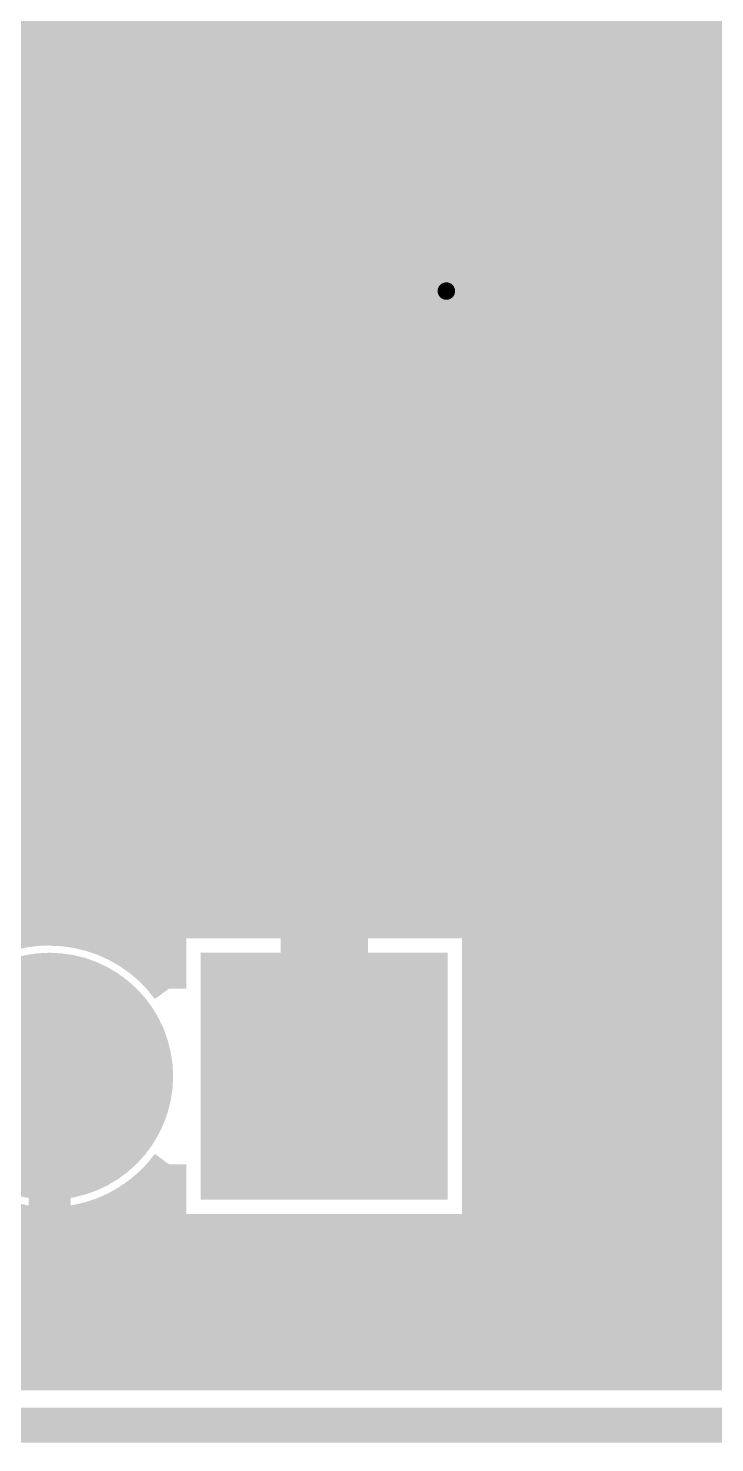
# Model space of a CAD drawing. Extents: x -7 to 100, y -42 to 30.
# Drawn here: x 12.45 to 17.45, y -0.13 to 10.17 of the extents above; entities that cross this region are included whole.
import ezdxf

# ---------------------------------------------------------------- set-up
doc = ezdxf.new("R2010")
doc.units = 0
doc.header["$MEASUREMENT"] = 0
doc.layers.get('0').update_dxf_attribs({"linetype": 'CONTINUOUS'})
for name, color, linetype in [('22-315-0_BOT', 7, 'CONTINUOUS'), ('22-315-0_DRD', 7, 'CONTINUOUS'), ('22-315-0_GND', 6, 'CONTINUOUS'), ('22-315-0_IN1', 4, 'CONTINUOUS'), ('22-315-0_SMB', 3, 'CONTINUOUS'), ('22-315-0_SMT', 5, 'CONTINUOUS'), ('22-315-0_SPT', 14, 'CONTINUOUS'), ('22-315-0_SST', 12, 'CONTINUOUS'), ('22-315-0_TOP', 11, 'CONTINUOUS'), ('THRUHOLE_TAP', 15, 'CONTINUOUS')]:
    doc.layers.add(name, color=color, linetype=linetype)

# ---------------------------------------------------------------- blocks, each defined once
blk = doc.blocks.new('ROUND_19')
at = {"const_width": 0.7493}
blk.add_lwpolyline([(-0.37465, 0, 1), (0.37465, 0, 1)], format="xyb", close=True, dxfattribs=at)
blk = doc.blocks.new('SQUARE_20')
blk.add_solid([(0.8001, 0.8001), (0.8001, -0.8001), (-0.8001, 0.8001), (-0.8001, -0.8001)])
blk = doc.blocks.new('ROUND_56')
at = {"const_width": 0.35052}
blk.add_lwpolyline([(-0.17526, 0, 1), (0.17526, 0, 1)], format="xyb", close=True, dxfattribs=at)
blk = doc.blocks.new('ROUND_67')
at = {"const_width": 0.89916}
blk.add_lwpolyline([(-0.44958, 0, 1), (0.44958, 0, 1)], format="xyb", close=True, dxfattribs=at)
blk = doc.blocks.new('SQUARE_71')
blk.add_solid([(0.89916, 0.89916), (0.89916, -0.89916), (-0.89916, 0.89916), (-0.89916, -0.89916)])
blk = doc.blocks.new('ROUND_80')
at = {"const_width": 0.0635}
blk.add_lwpolyline([(-0.03175, 0, 1), (0.03175, 0, 1)], format="xyb", close=True, dxfattribs=at)
blk = doc.blocks.new('ROUND_62')
at = {"const_width": 0.35052}
blk.add_lwpolyline([(-0.17526, 0, 1), (0.17526, 0, 1)], format="xyb", close=True, dxfattribs=at)
blk = doc.blocks.new('RECTANGLE_8')
blk.add_solid([(0.4826, 0.4064), (0.4826, -0.4064), (-0.4826, 0.4064), (-0.4826, -0.4064)])
blk = doc.blocks.new('RECTANGLE_14')
blk.add_solid([(1.0795, 1.3716), (1.0795, -1.3716), (-1.0795, 1.3716), (-1.0795, -1.3716)])
blk = doc.blocks.new('ROUND_83')
at = {"const_width": 0.10033}
blk.add_lwpolyline([(-0.050164, 0, 1), (0.050164, 0, 1)], format="xyb", close=True, dxfattribs=at)
blk = doc.blocks.new('ROUND_84')
at = {"const_width": 0.50038}
blk.add_lwpolyline([(-0.25019, 0, 1), (0.25019, 0, 1)], format="xyb", close=True, dxfattribs=at)

msp = doc.modelspace()

# ---------------------------------------------------------------- linework, layer by layer
at = {"layer": '22-315-0_BOT'}
for points, const_width in [([(12.5476, 26.6827), (12.5476, 3.61696)], 0.254), ([(12.7762, 26.44648), (12.7762, 3.60426)], 0.254), ([(13.0048, 26.31186), (13.0048, 3.5433)], 0.254), ([(13.2334, 26.24328), (13.2334, 3.4163)], 0.254), ([(13.6906, 26.25598), (13.6906, 3.6703)], 0.254), ([(13.462, 26.2255), (13.462, 3.19532)], 0.254), ([(13.9192, 26.0731), (13.9192, 3.6703)], 0.254), ([(14.1478, 25.8445), (14.1478, 3.6703)], 0.254), ([(14.3764, 25.6159), (14.3764, 3.6703)], 0.254), ([(14.605, 25.3873), (14.605, 3.6703)], 0.254), ([(14.8336, 25.1587), (14.8336, 3.6703)], 0.254), ([(15.0622, 24.9301), (15.0622, 3.6703)], 0.254), ([(15.2908, 24.7015), (15.2908, 3.6703)], 0.254), ([(15.5194, 24.4729), (15.5194, 3.6703)], 0.254), ([(15.748, 24.2443), (15.748, 1.0922)], 0.254), ([(15.9766, 24.0157), (15.9766, 1.0922)], 0.254), ([(16.2052, 23.7871), (16.2052, 1.0922)], 0.254), ([(16.4338, 23.5585), (16.4338, 1.0922)], 0.254), ([(16.6624, 23.3299), (16.6624, 1.0922)], 0.254), ([(16.891, 23.1013), (16.891, 1.0922)], 0.254), ([(17.1196, 22.8727), (17.1196, 1.0922)], 0.254), ([(17.3482, 22.6441), (17.3482, 9.7028)], 0.254), ([(21.09216, 10.2108), (12.0777, 10.2108)], 0.254), ([(34.1122, 9.9822), (11.95578, 9.9822)], 0.254), ([(17.40662, 9.7536), (11.59002, 9.7536)], 0.254), ([(17.23898, 9.525), (7.35584, 9.525)], 0.254), ([(17.2212, 9.398), (17.2212, 2.921)], 0.254), ([(17.2212, 9.2964), (7.12724, 9.2964)], 0.254), ([(17.2212, 9.0678), (6.89864, 9.0678)], 0.254), ([(17.2212, 8.8392), (6.62432, 8.8392)], 0.254), ([(17.2212, 8.6106), (2.37744, 8.6106)], 0.254), ([(17.2212, 8.382), (2.14884, 8.382)], 0.254), ([(17.2212, 8.1534), (1.92024, 8.1534)], 0.254), ([(17.2212, 7.9248), (4.77266, 7.9248)], 0.254), ([(17.2212, 7.6962), (5.52958, 7.6962)], 0.254), ([(17.2212, 7.4676), (5.9944, 7.4676)], 0.254), ([(17.2212, 7.239), (6.34746, 7.239)], 0.254), ([(17.2212, 7.0104), (6.63448, 7.0104)], 0.254), ([(17.2212, 6.7818), (6.87324, 6.7818)], 0.254), ([(17.2212, 6.5532), (7.07898, 6.5532)], 0.254), ([(17.2212, 6.3246), (7.25424, 6.3246)], 0.254), ([(17.2212, 6.096), (7.40664, 6.096)], 0.254), ([(17.2212, 5.8674), (7.53618, 5.8674)], 0.254), ([(17.2212, 5.6388), (7.64794, 5.6388)], 0.254), ([(17.2212, 5.4102), (7.74192, 5.4102)], 0.254), ([(17.2212, 5.1816), (7.82066, 5.1816)], 0.254), ([(17.2212, 4.953), (7.88416, 4.953)], 0.254), ([(17.2212, 4.7244), (7.93242, 4.7244)], 0.254), ([(17.2212, 4.4958), (7.96798, 4.4958)], 0.254), ([(17.2212, 4.2672), (7.99084, 4.2672)], 0.254), ([(17.2212, 4.0386), (7.99846, 4.0386)], 0.254), ([(17.2212, 3.81), (7.99592, 3.81)], 0.254), ([(13.4747, 3.5814), (12.88796, 3.5814)], 0.254), ([(15.7353, 3.6703), (13.4747, 3.6703)], 0.254), ([(13.4747, 3.6703), (13.4747, 3.17754)], 0.254), ([(15.7353, 3.6703), (15.7353, 1.4097)], 0.254), ([(17.2212, 3.5814), (15.7353, 3.5814)], 0.254), ([(13.4747, 3.3528), (13.31468, 3.3528)], 0.254), ([(17.2212, 3.3528), (15.7353, 3.3528)], 0.254), ([(17.2212, 3.1242), (15.7353, 3.1242)], 0.254), ([(17.2212, 2.8956), (15.7353, 2.8956)], 0.254), ([(17.30248, 2.667), (15.7353, 2.667)], 0.254), ([(12.60602, 2.54), (12.60602, 1.10998), (13.081, 0.635), (66.802, 0.635), (67.31, 1.143), (67.31, 2.4638)], 0.3048), ([(17.3482, 2.61366), (17.3482, 1.0922)], 0.254), ([(24.9555, 2.4384), (15.7353, 2.4384)], 0.254), ([(24.9555, 2.2098), (15.7353, 2.2098)], 0.254), ([(24.92756, 1.9812), (15.7353, 1.9812)], 0.254), ([(13.462, 1.88214), (13.462, 1.0922)], 0.254), ([(13.4747, 1.89992), (13.4747, 1.4097)], 0.254), ([(13.4747, 1.7526), (13.34262, 1.7526)], 0.254), ([(24.89708, 1.7526), (15.7353, 1.7526)], 0.254), ([(13.2334, 1.66116), (13.2334, 1.12776)], 0.254), ([(13.06322, 1.5621), (13.06322, 1.30048)], 0.254), ([(13.4747, 1.524), (13.06322, 1.524)], 0.254), ([(24.94788, 1.524), (15.7353, 1.524)], 0.254), ([(15.7353, 1.4097), (13.4747, 1.4097)], 0.254), ([(13.6906, 1.4097), (13.6906, 1.0922)], 0.254), ([(13.9192, 1.4097), (13.9192, 1.0922)], 0.254), ([(14.1478, 1.4097), (14.1478, 1.0922)], 0.254), ([(14.3764, 1.4097), (14.3764, 1.0922)], 0.254), ([(14.605, 1.4097), (14.605, 1.0922)], 0.254), ([(14.8336, 1.4097), (14.8336, 1.0922)], 0.254), ([(15.0622, 1.4097), (15.0622, 1.0922)], 0.254), ([(15.2908, 1.4097), (15.2908, 1.0922)], 0.254), ([(15.5194, 1.4097), (15.5194, 1.0922)], 0.254), ([(13.06322, 1.30048), (13.26896, 1.0922)], 0.254), ([(25.09774, 1.2954), (13.06576, 1.2954)], 0.254), ([(39.10838, 1.0922), (13.26896, 1.0922)], 0.254), ([(12.28598, 0.78232), (12.67206, 0.39624)], 0.254), ([(12.4587, 0.6096), (6.12394, 0.6096)], 0.254), ([(12.5476, 0.5207), (12.5476, 0.39624)], 0.254), ([(12.67206, 0.39624), (5.71754, 0.38608)], 0.254)]:
    msp.add_lwpolyline(points, dxfattribs=dict(at, const_width=const_width))
at = {"layer": '22-315-0_BOT', "const_width": 0.254}
for points in [[(17.653, 9.8298, 0.4142136), (17.2212, 9.398)], [(12.60602, 3.6195, 0.3052457), (11.60526, 2.9464)], [(13.4747, 3.17754, 0.2388072), (12.60602, 3.61752)], [(17.2212, 2.921, 0.4142136), (17.653, 2.4892)], [(13.06322, 1.5621, 0.1252566), (13.47508, 1.89964)]]:
    msp.add_lwpolyline(points, format="xyb", dxfattribs=at)
at = {"layer": '22-315-0_DRD', "const_width": 0.254}
for points in [[(0, 0), (-7.00024, 0), (-7.00024, 29.99994), (99.9998, 29.99994), (99.9998, 0), (0, 0)], [(14.859, 8.89), (14.859, 7.62)], [(16.129, 8.89), (14.859, 8.89)], [(14.859, 8.89), (14.859, 7.62)], [(16.129, 8.89), (14.859, 8.89)], [(15.494, 8.89), (15.494, 7.62)], [(15.494, 8.89), (15.494, 7.62)], [(16.129, 7.62), (16.129, 8.89)], [(16.129, 7.62), (16.129, 8.89)], [(16.129, 8.255), (14.859, 8.255)], [(16.129, 8.255), (14.859, 8.255)], [(14.859, 7.62), (16.129, 7.62)], [(14.859, 7.62), (16.129, 7.62)], [(12.60602, 3.175), (12.60602, 1.905)], [(14.605, 3.175), (14.605, 1.905)], [(13.24102, 2.54), (11.97102, 2.54)], [(15.24, 2.54), (13.97, 2.54)]]:
    msp.add_lwpolyline(points, dxfattribs=at)
at = {"layer": '22-315-0_GND', "const_width": 0.254}
msp.add_lwpolyline([(0, 0), (-7.00024, 0), (-7.00024, 29.99994), (99.9998, 29.99994), (99.9998, 0), (0, 0)], dxfattribs=at)
at = {"layer": '22-315-0_IN1', "const_width": 0.254}
for points in [[(14.605, 29.337), (14.605, 3.6703)], [(14.8336, 29.337), (14.8336, 3.6703)], [(15.0622, 29.337), (15.0622, 3.6703)], [(15.2908, 29.337), (15.2908, 3.6703)], [(15.5194, 29.337), (15.5194, 3.6703)], [(15.748, 29.337), (15.748, 0.381)], [(15.9766, 29.337), (15.9766, 0.381)], [(16.2052, 29.337), (16.2052, 0.381)], [(16.4338, 29.337), (16.4338, 0.381)], [(16.6624, 29.337), (16.6624, 0.381)], [(16.891, 29.337), (16.891, 0.381)], [(17.1196, 29.337), (17.1196, 0.381)], [(17.3482, 29.337), (17.3482, 0.381)], [(14.3764, 26.78684), (14.3764, 3.6703)], [(12.5476, 26.6827), (12.5476, 3.61696)], [(12.7762, 26.44648), (12.7762, 3.60426)], [(14.1478, 26.49728), (14.1478, 3.6703)], [(13.9192, 26.34234), (13.9192, 3.6703)], [(13.0048, 26.31186), (13.0048, 3.5433)], [(13.2334, 26.24328), (13.2334, 3.4163)], [(13.6906, 26.25598), (13.6906, 3.6703)], [(13.462, 26.2255), (13.462, 3.19532)], [(28.6512, 10.2108), (12.0777, 10.2108)], [(28.6512, 9.9822), (11.95578, 9.9822)], [(28.6512, 9.7536), (11.59002, 9.7536)], [(28.6512, 9.525), (-3.11404, 9.525)], [(28.6512, 9.2964), (-3.29184, 9.2964)], [(28.6512, 9.0678), (-3.00228, 9.0678)], [(28.6512, 8.8392), (-2.84734, 8.8392)], [(28.6512, 8.6106), (1.49352, 8.6106)], [(28.6512, 8.382), (1.64592, 8.382)], [(28.6512, 8.1534), (1.69418, 8.1534)], [(28.6512, 7.9248), (1.6637, 7.9248)], [(17.94002, 7.6962), (1.54178, 7.6962)], [(17.70888, 7.4676), (1.17602, 7.4676)], [(17.61998, 7.239), (-2.6797, 7.239)], [(17.6149, 7.0104), (-2.6797, 7.0104)], [(17.69364, 6.7818), (-2.6797, 6.7818)], [(17.89938, 6.5532), (-2.6797, 6.5532)], [(28.6512, 6.3246), (-2.6797, 6.3246)], [(19.31416, 6.096), (-2.6797, 6.096)], [(19.0119, 5.8674), (4.9149, 5.8674)], [(18.90014, 5.6388), (5.28066, 5.6388)], [(18.87982, 5.4102), (5.52704, 5.4102)], [(18.93824, 5.1816), (5.70992, 5.1816)], [(19.10588, 4.953), (5.84708, 4.953)], [(28.6512, 4.7244), (5.94868, 4.7244)], [(28.6512, 4.4958), (6.0198, 4.4958)], [(17.94002, 4.2672), (6.06298, 4.2672)], [(17.70888, 4.0386), (6.07822, 4.0386)], [(17.61998, 3.81), (6.0706, 3.81)], [(13.4747, 3.5814), (12.88796, 3.5814)], [(13.4747, 3.6703), (13.4747, 3.17754)], [(15.7353, 3.6703), (13.4747, 3.6703)], [(15.7353, 3.6703), (15.7353, 1.4097)], [(17.6149, 3.5814), (15.7353, 3.5814)], [(13.4747, 3.3528), (13.31468, 3.3528)], [(17.69364, 3.3528), (15.7353, 3.3528)], [(17.89938, 3.1242), (15.7353, 3.1242)], [(28.6512, 2.8956), (15.7353, 2.8956)], [(28.6512, 2.667), (15.7353, 2.667)], [(25.41524, 2.4384), (15.7353, 2.4384)], [(25.05202, 2.2098), (15.7353, 2.2098)], [(24.92756, 1.9812), (15.7353, 1.9812)], [(13.462, 1.88214), (13.462, 0.381)], [(13.4747, 1.89992), (13.4747, 1.4097)], [(13.4747, 1.7526), (13.34262, 1.7526)], [(24.89708, 1.7526), (15.7353, 1.7526)], [(13.2334, 1.66116), (13.2334, 0.381)], [(13.4747, 1.524), (12.96924, 1.524)], [(13.0048, 1.5367), (13.0048, 0.381)], [(24.94788, 1.524), (15.7353, 1.524)], [(12.5476, 1.4605), (12.5476, 0.381)], [(12.7762, 1.4732), (12.7762, 0.381)], [(15.7353, 1.4097), (13.4747, 1.4097)], [(13.6906, 1.4097), (13.6906, 0.381)], [(13.9192, 1.4097), (13.9192, 0.381)], [(14.1478, 1.4097), (14.1478, 0.381)], [(14.3764, 1.4097), (14.3764, 0.381)], [(14.605, 1.4097), (14.605, 0.381)], [(14.8336, 1.4097), (14.8336, 0.381)], [(15.0622, 1.4097), (15.0622, 0.381)], [(15.2908, 1.4097), (15.2908, 0.381)], [(15.5194, 1.4097), (15.5194, 0.381)], [(25.09774, 1.2954), (-5.969, 1.2954)], [(28.6512, 1.0668), (-5.969, 1.0668)], [(28.6512, 0.8382), (-5.969, 0.8382)], [(28.6512, 0.6096), (-5.969, 0.6096)], [(28.66898, 0.381), (0.762, 0.381)]]:
    msp.add_lwpolyline(points, dxfattribs=at)
for points in [[(12.60602, 3.6195, 0.3052457), (11.60526, 2.9464)], [(13.4747, 3.17754, 0.2388072), (12.60602, 3.61752)], [(11.60526, 2.1336, 0.3052455), (12.60602, 1.4605)], [(12.60602, 1.4605, 0.2383055), (13.47508, 1.89964)]]:
    msp.add_lwpolyline(points, format="xyb", dxfattribs=at)
at = {"layer": '22-315-0_SMB', "const_width": 0.254}
for points in [[(12.5476, 23.622), (12.5476, 4.445)], [(12.7762, 23.622), (12.7762, 4.445)], [(13.0048, 23.622), (13.0048, 4.445)], [(13.2334, 23.622), (13.2334, 4.445)], [(13.462, 23.622), (13.462, 4.445)], [(13.6906, 23.622), (13.6906, 4.445)], [(13.9192, 23.622), (13.9192, 4.445)], [(14.1478, 23.622), (14.1478, 4.445)], [(14.3764, 23.622), (14.3764, 4.445)], [(14.605, 23.622), (14.605, 4.445)], [(14.8336, 23.622), (14.8336, 4.445)], [(15.0622, 23.622), (15.0622, 4.445)], [(15.2908, 23.622), (15.2908, 4.445)], [(15.5194, 23.4696), (15.5194, 4.445)], [(15.748, 23.241), (15.748, 4.445)], [(15.9766, 23.0124), (15.9766, 4.445)], [(16.2052, 22.7838), (16.2052, 4.445)], [(16.4338, 22.5552), (16.4338, 4.445)], [(17.653, 11.303), (16.637, 10.287)], [(16.637, 10.287), (16.637, 4.445)], [(16.637, 10.2616), (9.017, 10.2616)], [(16.637, 10.033), (9.017, 10.033)], [(16.637, 9.8044), (9.017, 9.8044)], [(16.637, 9.5758), (9.017, 9.5758)], [(16.637, 9.3472), (9.017, 9.3472)], [(16.637, 9.1186), (9.017, 9.1186)], [(16.637, 8.89), (9.017, 8.89)], [(16.637, 8.6614), (9.017, 8.6614)], [(16.637, 8.4328), (9.017, 8.4328)], [(16.637, 8.2042), (9.017, 8.2042)], [(16.637, 7.9756), (9.017, 7.9756)], [(16.637, 7.747), (9.017, 7.747)], [(16.637, 7.5184), (9.017, 7.5184)], [(16.637, 7.2898), (9.017, 7.2898)], [(16.637, 7.0612), (9.017, 7.0612)], [(16.637, 6.8326), (9.017, 6.8326)], [(16.637, 6.604), (9.017, 6.604)], [(16.637, 6.3754), (9.017, 6.3754)], [(16.637, 6.1468), (9.017, 6.1468)], [(16.637, 5.9182), (9.017, 5.9182)], [(16.637, 5.6896), (9.017, 5.6896)], [(16.637, 5.461), (9.017, 5.461)], [(16.637, 5.2324), (9.017, 5.2324)], [(16.637, 5.0038), (9.017, 5.0038)], [(16.637, 4.7752), (9.017, 4.7752)], [(16.637, 4.5466), (9.017, 4.5466)], [(16.637, 4.445), (9.017, 4.445)]]:
    msp.add_lwpolyline(points, dxfattribs=at)
at = {"layer": '22-315-0_SMT', "const_width": 0.254}
for points in [[(14.1986, 21.717), (14.1986, 9.017)], [(14.4272, 21.717), (14.4272, 9.017)], [(14.6558, 21.717), (14.6558, 9.017)], [(14.8844, 21.717), (14.8844, 9.017)], [(15.113, 21.717), (15.113, 9.017)], [(15.3416, 21.717), (15.3416, 9.017)], [(15.5702, 21.717), (15.5702, 9.017)], [(15.7988, 21.717), (15.7988, 9.017)], [(16.0274, 21.717), (16.0274, 9.017)], [(16.256, 21.717), (16.256, 9.017)], [(17.018, 16.891), (17.018, 16.129), (16.637, 16.129), (16.637, 9.017), (13.97, 9.017)], [(16.4846, 16.891), (16.4846, 9.017)], [(13.97, 16.129), (13.97, 9.017)], [(16.637, 10.2616), (13.97, 10.2616)], [(16.637, 10.033), (13.97, 10.033)], [(16.637, 9.8044), (13.97, 9.8044)], [(16.637, 9.5758), (13.97, 9.5758)], [(16.637, 9.3472), (13.97, 9.3472)], [(16.637, 9.1186), (13.97, 9.1186)]]:
    msp.add_lwpolyline(points, dxfattribs=at)
at = {"layer": '22-315-0_SST'}
for points, const_width in [([(9.23544, 6.25856), (13.589, 6.25602), (15.2273, 6.25602), (15.2273, 10.25398), (8.1026, 10.2616), (7.6454, 9.8044), (7.6454, 6.604), (8.0772, 6.2484), (9.23544, 6.25856)], 0.1524), ([(16.21536, 10.1727), (16.21536, 9.8171), (16.04772, 9.75868), (15.87754, 9.75868), (15.70736, 9.8171), (15.70736, 10.1727), (15.87754, 10.23366), (16.04772, 10.23366), (16.72336, 9.9949)], 0.1524), ([(16.72336, 9.39546), (16.72336, 9.1567)], 0.1524), ([(16.72336, 9.27608), (15.70736, 9.27608), (15.87754, 9.1567)], 0.1524), ([(16.21536, 8.20166), (16.21536, 8.55726), (16.04772, 8.6741), (15.87754, 8.6741), (15.70736, 8.55726), (15.70736, 8.20166), (16.72336, 8.20166)], 0.1524), ([(16.21536, 8.4963), (16.72336, 8.6741)], 0.1524), ([(17.3228, 4.8895), (17.3228, 7.8105), (15.6845, 7.8105), (15.6845, 4.8895), (17.3228, 4.8895)], 0.1524), ([(14.5542, 5.32892), (14.5542, 4.57454)], 0.254), ([(14.7828, 5.28828), (14.7828, 4.61518)], 0.254), ([(14.94028, 5.1308), (14.26718, 5.1308)], 0.254), ([(14.3256, 5.21208), (14.3256, 4.69392)], 0.254), ([(14.98092, 4.9022), (14.22654, 4.9022)], 0.254), ([(14.86408, 4.6736), (14.34592, 4.6736)], 0.254), ([(9.0043, 0.54102), (9.0043, 4.1402), (16.80464, 4.1402), (16.80464, 0.54102), (9.0043, 0.54102)], 0.20066), ([(16.80464, 1.53924), (16.40332, 1.53924), (16.40332, 3.73888), (9.40562, 3.73888), (9.40562, 1.53924), (9.0043, 1.53924)], 0.20066), ([(14.605, 1.34112), (13.70584, 0.54102)], 0.20066), ([(14.605, 1.34112), (15.50416, 0.54102)], 0.20066), ([(14.70914, 1.24714), (14.50086, 1.24714)], 0.20066), ([(14.5923, 1.32842), (14.5923, 0.54102)], 0.20066), ([(14.41196, 1.1684), (14.41196, 0.54102)], 0.20066), ([(14.77264, 1.19126), (14.77264, 0.54102)], 0.20066), ([(14.9098, 1.0668), (14.29766, 1.0668)], 0.20066), ([(14.23162, 1.00838), (14.23162, 0.54102)], 0.20066), ([(14.95298, 1.03124), (14.95298, 0.54102)], 0.20066), ([(14.05382, 0.84836), (14.05382, 0.54102)], 0.20066), ([(15.113, 0.889), (14.097, 0.889)], 0.20066), ([(15.13078, 0.87122), (15.13078, 0.54102)], 0.20066), ([(13.87348, 0.68834), (13.87348, 0.54102)], 0.20066), ([(15.31366, 0.70866), (13.8938, 0.70866)], 0.20066), ([(15.31112, 0.7112), (15.31112, 0.54102)], 0.20066), ([(13.8049, 0.54102), (13.70584, 0.54102)], 0.20066), ([(15.50416, 0.54102), (13.8049, 0.54102)], 0.20066)]:
    msp.add_lwpolyline(points, dxfattribs=dict(at, const_width=const_width))
at = {"layer": '22-315-0_SST', "const_width": 0.254}
for points in [[(14.605, 5.334, 0.4142136), (14.224, 4.953)], [(14.986, 4.953, 0.4142136), (14.605, 5.334)], [(14.224, 4.953, 0.4142136), (14.605, 4.572)], [(14.605, 4.572, 0.4142136), (14.986, 4.953)]]:
    msp.add_lwpolyline(points, format="xyb", dxfattribs=at)
at = {"layer": '22-315-0_TOP'}
for points, const_width in [([(26.035, 8.79856), (25.9969, 8.79856), (24.892, 9.906), (17.018, 9.906), (16.51, 10.414), (11.43, 10.414)], 0.635), ([(16.22044, 9.7155), (15.1003, 9.7155)], 0.254), ([(15.1003, 9.7155), (15.1003, 6.5024)], 0.254), ([(15.26032, 9.7155), (15.26032, 6.31952)], 0.254), ([(15.48892, 9.7155), (15.48892, 6.3373)], 0.254), ([(15.71752, 9.7155), (15.71752, 7.8486)], 0.254), ([(15.94612, 9.7155), (15.94612, 8.03656)], 0.254), ([(16.17472, 9.7155), (16.17472, 8.27278)], 0.254), ([(16.22044, 9.7155), (16.51762, 9.41832)], 0.254), ([(16.41094, 9.525), (15.1003, 9.525)], 0.254), ([(16.40332, 9.53262), (16.40332, 8.50138)], 0.254), ([(16.67764, 9.2964), (15.1003, 9.2964)], 0.254), ([(16.63192, 9.32434), (16.63192, 8.72998)], 0.254), ([(16.86052, 9.22528), (16.86052, 8.94588)], 0.254), ([(17.145, 9.2075), (17.018, 9.2075)], 0.254), ([(17.08912, 9.2075), (17.08912, 9.0551)], 0.254), ([(17.145, 9.2075), (17.145, 9.0678)], 0.254), ([(17.13992, 9.0678), (15.1003, 9.0678)], 0.254), ([(16.74114, 8.8392), (15.1003, 8.8392)], 0.254), ([(16.77162, 8.86968), (16.00962, 8.10768)], 0.254), ([(16.51254, 8.6106), (15.1003, 8.6106)], 0.254), ([(16.4973, 7.0612), (16.4973, 7.6073), (17.272, 8.382), (20.955, 8.382)], 0.635), ([(16.28394, 8.382), (15.1003, 8.382)], 0.254), ([(12.1793, 8.255), (13.6398, 8.255)], 0.254), ([(13.6398, 6.5024), (13.6398, 8.255)], 0.254), ([(15.1003, 8.255), (13.6398, 8.255)], 0.254), ([(13.6398, 8.255), (15.494, 8.255), (13.6398, 8.255)], 0.2032), ([(16.05534, 8.1534), (15.1003, 8.1534)], 0.254), ([(15.875, 7.9248), (15.1003, 7.9248)], 0.254), ([(15.6337, 7.8486), (15.6337, 6.4262)], 0.254), ([(15.84198, 7.8486), (15.6337, 7.8486)], 0.254), ([(15.6337, 7.6962), (15.1003, 7.6962)], 0.254), ([(15.6337, 7.4676), (15.1003, 7.4676)], 0.254), ([(15.6337, 7.239), (15.1003, 7.239)], 0.254), ([(15.6337, 7.0104), (15.1003, 7.0104)], 0.254), ([(15.6337, 6.7818), (15.1003, 6.7818)], 0.254), ([(15.1003, 6.5024), (12.1793, 6.5024)], 0.254), ([(12.51712, 6.5024), (12.51712, 3.66522)], 0.254), ([(12.74572, 6.5024), (12.74572, 3.66014)], 0.254), ([(12.97432, 6.5024), (12.97432, 3.6068)], 0.254), ([(13.20292, 6.5024), (13.20292, 3.50012)], 0.254), ([(13.43152, 6.5024), (13.43152, 3.30962)], 0.254), ([(13.66012, 6.5024), (13.66012, 3.7211)], 0.254), ([(13.88872, 6.5024), (13.88872, 3.7211)], 0.254), ([(14.11732, 6.5024), (14.11732, 5.32638)], 0.254), ([(14.34592, 6.5024), (14.34592, 5.55498)], 0.254), ([(14.57452, 6.5024), (14.57452, 5.78358)], 0.254), ([(14.80312, 6.5024), (14.80312, 6.01218)], 0.254), ([(15.03172, 6.5024), (15.03172, 6.22046)], 0.254), ([(15.6337, 6.5532), (15.1003, 6.5532)], 0.254), ([(15.6337, 6.4262), (15.6337, 6.3373)], 0.254), ([(15.28572, 6.3246), (7.25424, 6.3246)], 0.254), ([(15.6337, 6.3373), (15.4178, 6.3373)], 0.254), ([(14.88694, 6.096), (7.40664, 6.096)], 0.254), ([(14.91742, 6.12648), (14.11732, 5.32638)], 0.254), ([(14.65834, 5.8674), (7.53618, 5.8674)], 0.254), ([(14.605, 2.54), (14.605, 4.826), (15.4178, 5.6388), (16.4973, 5.6388)], 0.635), ([(18.669, 1.778), (17.399, 1.778), (16.51, 2.667), (16.51, 5.6261), (16.4973, 5.6388)], 0.635), ([(14.42974, 5.6388), (7.64794, 5.6388)], 0.254), ([(14.20114, 5.4102), (7.74192, 5.4102)], 0.254), ([(14.00302, 5.1816), (7.82066, 5.1816)], 0.254), ([(13.91666, 4.953), (7.88416, 4.953)], 0.254), ([(13.9065, 4.826), (13.9065, 3.7211)], 0.254), ([(15.6337, 4.86664), (15.3035, 4.53644)], 0.254), ([(15.8115, 4.8514), (15.6337, 4.8514)], 0.254), ([(15.71752, 4.8514), (15.71752, 3.7211)], 0.254), ([(15.8115, 4.8514), (15.8115, 2.667)], 0.254), ([(13.9065, 4.7244), (7.93242, 4.7244)], 0.254), ([(15.48892, 4.72186), (15.48892, 3.7211)], 0.254), ([(15.8115, 4.7244), (15.49146, 4.7244)], 0.254), ([(15.3035, 4.53644), (15.3035, 3.7211)], 0.254), ([(13.9065, 4.4958), (7.96798, 4.4958)], 0.254), ([(15.8115, 4.4958), (15.3035, 4.4958)], 0.254), ([(13.9065, 4.2672), (7.99084, 4.2672)], 0.254), ([(15.8115, 4.2672), (15.3035, 4.2672)], 0.254), ([(13.9065, 4.0386), (7.99846, 4.0386)], 0.254), ([(15.8115, 4.0386), (15.3035, 4.0386)], 0.254), ([(13.9065, 3.81), (7.99592, 3.81)], 0.254), ([(15.8115, 3.81), (15.3035, 3.81)], 0.254), ([(13.9065, 3.7211), (13.4239, 3.7211)], 0.254), ([(13.4239, 3.7211), (13.4239, 3.31724)], 0.254), ([(15.7861, 3.7211), (15.3035, 3.7211)], 0.254), ([(15.7861, 3.7211), (15.7861, 1.3589)], 0.254), ([(13.4239, 3.5814), (13.0429, 3.5814)], 0.254), ([(15.8115, 3.5814), (15.7861, 3.5814)], 0.254), ([(13.4239, 3.3528), (13.39088, 3.3528)], 0.254), ([(15.8115, 3.3528), (15.7861, 3.3528)], 0.254), ([(15.8115, 3.1242), (15.7861, 3.1242)], 0.254), ([(15.8115, 2.8956), (15.7861, 2.8956)], 0.254), ([(15.8115, 2.667), (15.7861, 2.667)], 0.254), ([(15.8496, 2.4384), (15.7861, 2.4384)], 0.254), ([(15.94612, 2.25552), (15.94612, 0.381)], 0.254), ([(15.98168, 2.2098), (15.7861, 2.2098)], 0.254), ([(16.02232, 2.16662), (16.89862, 1.29032)], 0.254), ([(16.20774, 1.9812), (15.7861, 1.9812)], 0.254), ([(16.17472, 2.01422), (16.17472, 0.381)], 0.254), ([(13.4239, 1.76022), (13.4239, 1.3589)], 0.254), ([(13.43152, 1.76784), (13.43152, 0.381)], 0.254), ([(16.43634, 1.7526), (15.7861, 1.7526)], 0.254), ([(16.40332, 1.78562), (16.40332, 0.381)], 0.254), ([(13.4239, 1.524), (13.10132, 1.524)], 0.254), ([(13.20292, 1.57988), (13.20292, 0.381)], 0.254), ([(16.66494, 1.524), (15.7861, 1.524)], 0.254), ([(16.63192, 1.55702), (16.63192, 0.381)], 0.254), ([(12.74572, 1.41732), (12.74572, 0.381)], 0.254), ([(12.97432, 1.47066), (12.97432, 0.381)], 0.254), ([(12.51712, 1.41224), (12.51712, 0.381)], 0.254), ([(15.7861, 1.3589), (13.4239, 1.3589)], 0.254), ([(13.66012, 1.3589), (13.66012, 0.381)], 0.254), ([(13.88872, 1.3589), (13.88872, 0.381)], 0.254), ([(14.11732, 1.3589), (14.11732, 0.381)], 0.254), ([(14.34592, 1.3589), (14.34592, 0.381)], 0.254), ([(14.57452, 1.3589), (14.57452, 0.381)], 0.254), ([(14.80312, 1.3589), (14.80312, 0.381)], 0.254), ([(15.03172, 1.3589), (15.03172, 0.381)], 0.254), ([(15.26032, 1.3589), (15.26032, 0.381)], 0.254), ([(15.48892, 1.3589), (15.48892, 0.381)], 0.254), ([(15.71752, 1.3589), (15.71752, 0.381)], 0.254), ([(16.86052, 1.32842), (16.86052, 0.381)], 0.254), ([(16.89354, 1.2954), (6.9469, 1.2954)], 0.254), ([(17.08912, 1.15062), (17.08912, 0.381)], 0.254), ([(17.5895, 1.0668), (6.72084, 1.0668)], 0.254), ([(17.31772, 1.08458), (17.31772, 0.381)], 0.254), ([(17.5895, 1.0795), (17.399, 1.0795)], 0.254), ([(17.54632, 1.0795), (17.54632, 0.381)], 0.254), ([(17.5895, 0.8382), (6.4516, 0.8382)], 0.254), ([(17.5895, 0.6096), (6.12394, 0.6096)], 0.254), ([(94.59976, 0.381), (5.70484, 0.381)], 0.254)]:
    msp.add_lwpolyline(points, dxfattribs=dict(at, const_width=const_width))
at = {"layer": '22-315-0_TOP', "const_width": 0.254}
for points in [[(16.5227, 9.4107, 0.1989124), (17.018, 9.20554)], [(17.145, 9.0678, 0.1523783), (16.77755, 8.87391)], [(17.145, 9.0678, 0.1523783), (16.77755, 8.87391)], [(16.002, 8.10006, 0.1079208), (15.84167, 7.84871)], [(16.002, 8.10006, 0.1079208), (15.84167, 7.84871)], [(15.4178, 6.3373, 0.1995812), (14.92262, 6.13144)], [(15.4178, 6.3373, 0.1995812), (14.92262, 6.13144)], [(14.1097, 5.31876, 0.1982443), (13.90633, 4.826)], [(12.60602, 3.6703, 0.2786569), (11.60526, 3.06578)], [(13.4239, 3.31724, 0.2055409), (12.60602, 3.66829)], [(15.8115, 2.667, 0.1989124), (16.01608, 2.17308)], [(15.8115, 2.667, 0.1989124), (16.01608, 2.17308)], [(11.60526, 2.01168, 0.278122), (12.60602, 1.40716)], [(12.60602, 1.4097, 0.2051159), (13.42409, 1.76004)], [(16.9037, 1.2827, 0.1989124), (17.399, 1.07754)]]:
    msp.add_lwpolyline(points, format="xyb", dxfattribs=at)

# ---------------------------------------------------------------- block references
at = {"layer": '22-315-0_BOT'}
for name, p in [('ROUND_56', (15.494, 8.255)), ('SQUARE_20', (14.605, 2.54)), ('ROUND_19', (12.60602, 2.54))]:
    msp.add_blockref(name, p, dxfattribs=at)
at = {"layer": '22-315-0_GND'}
for name, p in [('ROUND_80', (15.494, 8.255)), ('ROUND_67', (12.60602, 2.54)), ('SQUARE_71', (14.605, 2.54))]:
    msp.add_blockref(name, p, dxfattribs=at)
at = {"layer": '22-315-0_IN1'}
for name, p in [('ROUND_62', (15.494, 8.255)), ('SQUARE_20', (14.605, 2.54)), ('ROUND_19', (12.60602, 2.54))]:
    msp.add_blockref(name, p, dxfattribs=at)
at = {"layer": '22-315-0_SMB'}
for name, p in [('SQUARE_20', (14.605, 2.54)), ('ROUND_19', (12.60602, 2.54))]:
    msp.add_blockref(name, p, dxfattribs=at)
at = {"layer": '22-315-0_SMT'}
for name, p in [('RECTANGLE_14', (13.6398, 8.255)), ('RECTANGLE_8', (16.4973, 7.0612)), ('RECTANGLE_8', (16.4973, 5.6388)), ('SQUARE_20', (14.605, 2.54)), ('ROUND_19', (12.60602, 2.54))]:
    msp.add_blockref(name, p, dxfattribs=at)
at = {"layer": '22-315-0_SPT'}
for name, p in [('RECTANGLE_14', (13.6398, 8.255)), ('RECTANGLE_8', (16.4973, 7.0612)), ('RECTANGLE_8', (16.4973, 5.6388))]:
    msp.add_blockref(name, p, dxfattribs=at)
at = {"layer": '22-315-0_TOP'}
for name, p in [('RECTANGLE_14', (13.6398, 8.255)), ('ROUND_56', (15.494, 8.255)), ('RECTANGLE_8', (16.4973, 7.0612)), ('RECTANGLE_8', (16.4973, 5.6388)), ('SQUARE_20', (14.605, 2.54)), ('ROUND_19', (12.60602, 2.54))]:
    msp.add_blockref(name, p, dxfattribs=at)
at = {"layer": 'THRUHOLE_TAP'}
for name, p in [('ROUND_83', (15.494, 8.255)), ('ROUND_84', (12.60602, 2.54)), ('ROUND_84', (14.605, 2.54))]:
    msp.add_blockref(name, p, dxfattribs=at)

doc.saveas('drawing.dxf')
